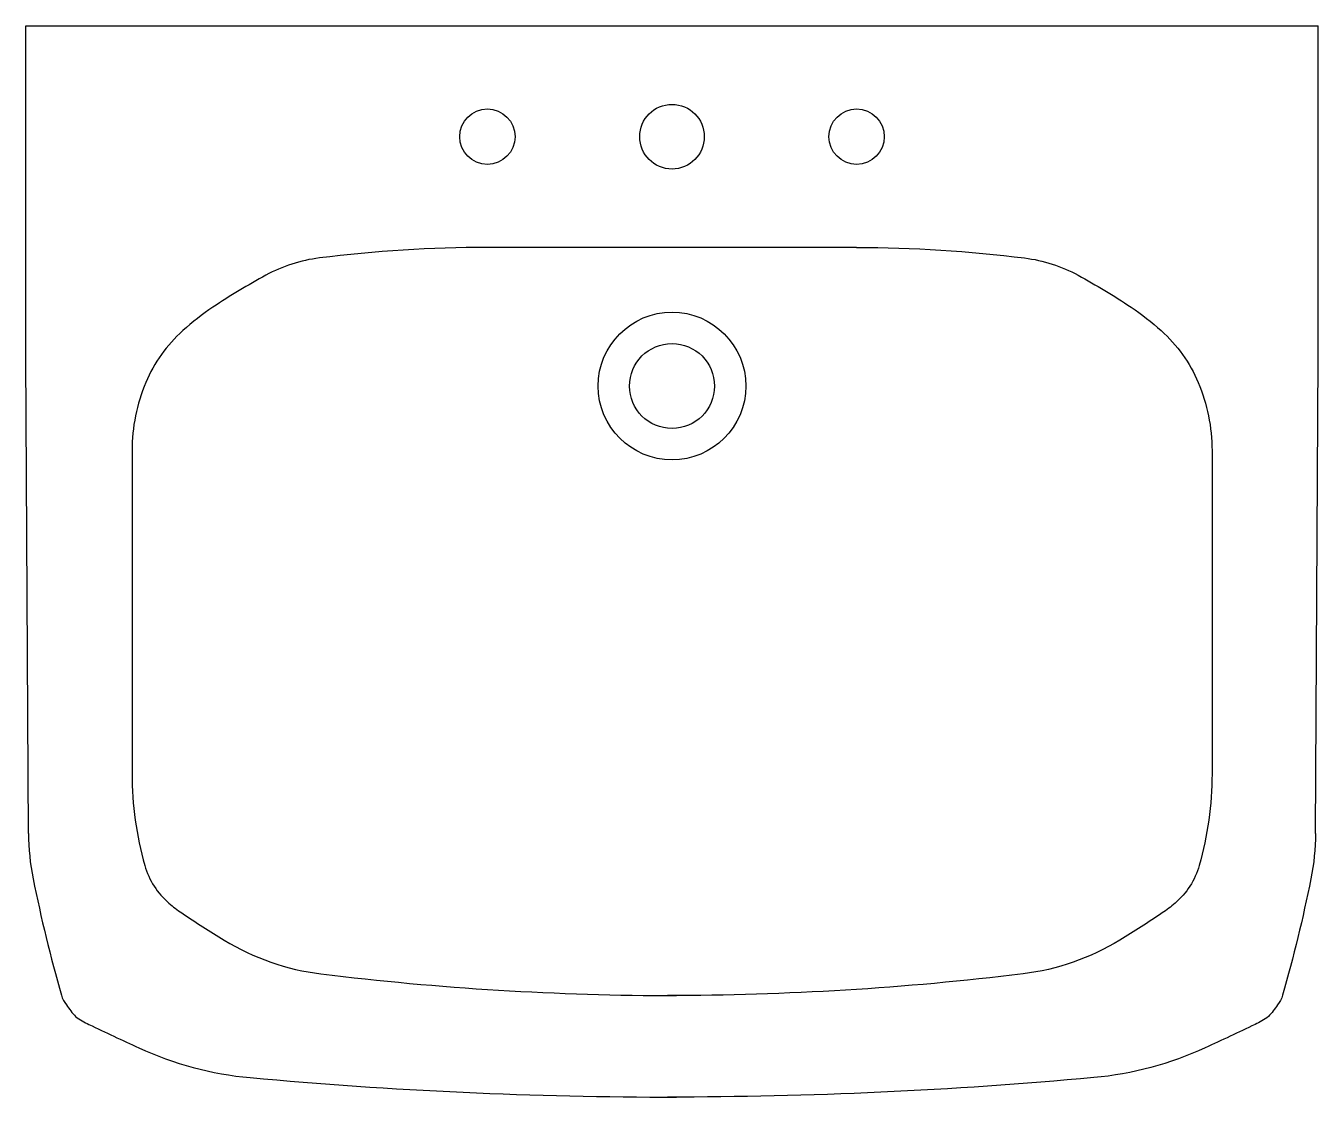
# Model space of a CAD drawing. Extents: x 760 to 760.7, y 1252.432 to 1253.012.
import ezdxf

# ---------------------------------------------------------------- set-up
doc = ezdxf.new("R2010")
doc.units = 0
doc.header["$MEASUREMENT"] = 0
doc.layers.get('0').update_dxf_attribs({"linetype": 'CONTINUOUS'})

msp = doc.modelspace()

# ---------------------------------------------------------------- linework, layer by layer
for p, q in [((760, 1253.01205), (760.7, 1253.01205)), ((760.45, 1252.89205), (760.25, 1252.89205)), ((760.0575, 1252.78205), (760.0575, 1252.60705)), ((760.6425, 1252.78205), (760.6425, 1252.60705))]:
    msp.add_line(p, q)
for points in [[(760.00145, 1252.57485), (760, 1252.83238), (760, 1253.01205)], [(760.69855, 1252.57485), (760.7, 1252.83238), (760.7, 1253.01205)]]:
    msp.add_lwpolyline(points)
for points in [[(760.25, 1252.89205, 0.031099), (760.15902, 1252.88638, 0.093699), (760.13, 1252.87705, 0.022489), (760.10134, 1252.85975, 0.036404), (760.085, 1252.84705, 0.109687), (760.06498, 1252.81893, 0.100395), (760.0575, 1252.78205)], [(760.45, 1252.89205, -0.031099), (760.54098, 1252.88638, -0.093699), (760.57, 1252.87705, -0.022489), (760.59866, 1252.85975, -0.036404), (760.615, 1252.84705, -0.109687), (760.63502, 1252.81893, -0.100395), (760.6425, 1252.78205)], [(760.0575, 1252.60705, 0.069687), (760.06445, 1252.55745, 0.146498), (760.0775, 1252.53705, 0.03067), (760.08446, 1252.53176, 0.009797), (760.1075, 1252.51705, 0.10715), (760.15987, 1252.4988, 0.03047), (760.3525, 1252.48705)], [(760.6425, 1252.60705, -0.069687), (760.63555, 1252.55745, -0.146498), (760.6225, 1252.53705, -0.03067), (760.61554, 1252.53176, -0.009797), (760.5925, 1252.51705, -0.10715), (760.54013, 1252.4988, -0.03047), (760.3475, 1252.48705)], [(760.00145, 1252.57485, 0.050121), (760.00393, 1252.5502, 0.019098), (760.01925, 1252.48718, 0.114272), (760.02208, 1252.48205, 0.046842), (760.02695, 1252.47565, 0.051631), (760.03419, 1252.47141, 0.003481), (760.0612, 1252.45874, 0.085233), (760.12149, 1252.44261, 0.022849), (760.3525, 1252.43205)], [(760.69855, 1252.57485, -0.050121), (760.69607, 1252.5502, -0.019098), (760.68075, 1252.48718, -0.114272), (760.67792, 1252.48205, -0.046842), (760.67305, 1252.47565, -0.051631), (760.66581, 1252.47141, -0.003481), (760.6388, 1252.45874, -0.085233), (760.57851, 1252.44261, -0.022849), (760.3475, 1252.43205)]]:
    msp.add_lwpolyline(points, format="xyb")
for centre, radius in [((760.25, 1252.95205), 0.015), ((760.35, 1252.95205), 0.0175), ((760.45, 1252.95205), 0.015), ((760.35, 1252.81705), 0.04), ((760.35, 1252.81705), 0.023)]:
    msp.add_circle(centre, radius)

doc.saveas('drawing.dxf')
